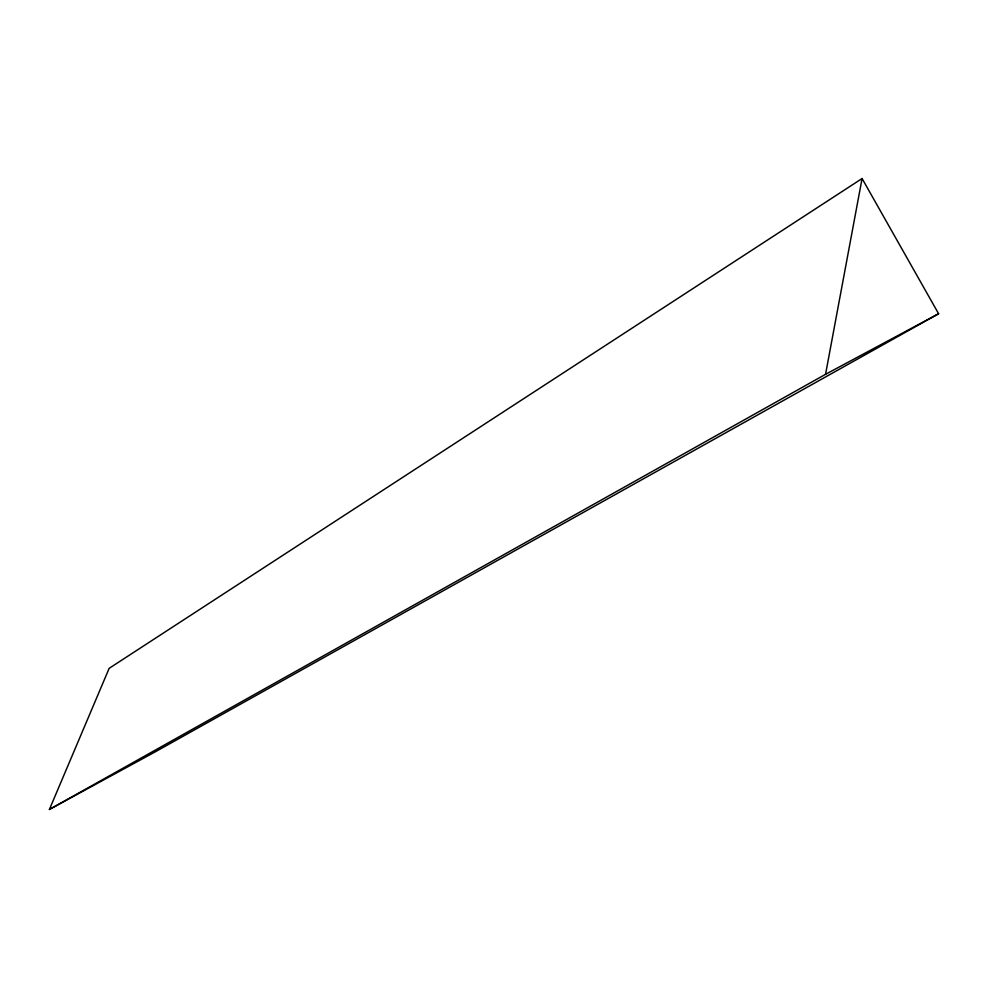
<?xml version="1.0" encoding="UTF-8"?>
<svg xmlns="http://www.w3.org/2000/svg" width="988" height="988" viewBox="0 0 988 988"><rect width="100%" height="100%" fill="white"/><g stroke="black" fill="none" stroke-linecap="round" stroke-linejoin="round"><path stroke-width="1.48" d="M49.4 809.468L825.548 374.316L862.079 178.532L109.162 668.333L49.4 809.468L154.659 752.177L938.6 313.739L862.079 178.532M825.548 374.316L938.6 313.739"/></g></svg>
